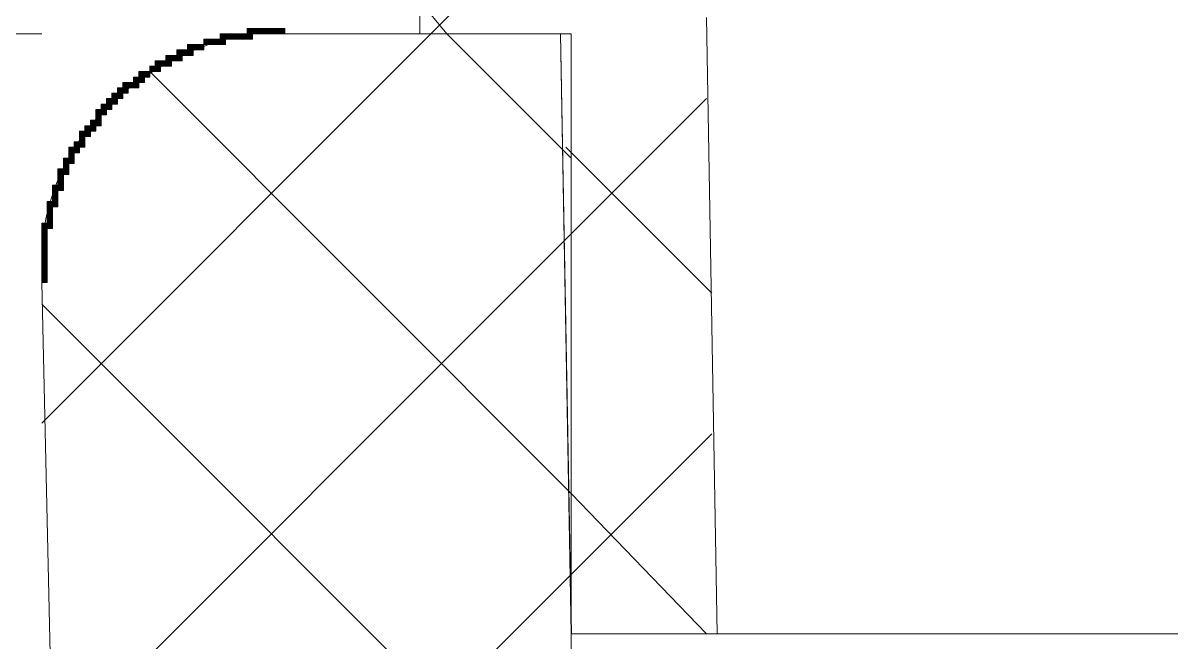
# Model space of a CAD drawing. Header units: inches. Extents: x 11 to 682, y 148 to 1119.
# Drawn here: x 124.53 to 137.28, y 757.41 to 764.28 of the extents above; entities that cross this region are included whole.
import ezdxf

# ---------------------------------------------------------------- set-up
doc = ezdxf.new("R2010")
doc.units = ezdxf.units.IN
doc.header["$MEASUREMENT"] = 0
doc.layers.add('图层 1', color=7, linetype='Continuous')

msp = doc.modelspace()

# ---------------------------------------------------------------- hatches: boundary and pattern name
at = {"layer": '图层 1', "true_color": 0xffffff}
h = msp.add_hatch(color=7, dxfattribs=at)
h.dxf.hatch_style = 2
h.paths.add_polyline_path([(126.72, 764.1), (126.78, 764.1), (126.78, 764.16), (126.72, 764.16)])
h = msp.add_hatch(color=7, dxfattribs=at)
h.dxf.hatch_style = 2
h.paths.add_polyline_path([(126.72, 764.1), (126.78, 764.1), (126.78, 764.16), (126.72, 764.16)])
h = msp.add_hatch(color=7, dxfattribs=at)
h.dxf.hatch_style = 2
h.paths.add_polyline_path([(126.72, 764.1), (126.84, 764.1), (126.84, 764.16), (126.72, 764.16)])
h = msp.add_hatch(color=7, dxfattribs=at)
h.dxf.hatch_style = 2
h.paths.add_polyline_path([(126.78, 764.1), (126.84, 764.1), (126.84, 764.16), (126.78, 764.16)])
h = msp.add_hatch(color=7, dxfattribs=at)
h.dxf.hatch_style = 2
h.paths.add_polyline_path([(126.78, 764.1), (126.84, 764.1), (126.84, 764.16), (126.78, 764.16)])
h = msp.add_hatch(color=7, dxfattribs=at)
h.dxf.hatch_style = 2
h.paths.add_polyline_path([(126.78, 764.1), (126.9, 764.1), (126.9, 764.16), (126.78, 764.16)])
h = msp.add_hatch(color=7, dxfattribs=at)
h.dxf.hatch_style = 2
h.paths.add_polyline_path([(126.84, 764.1), (126.9, 764.1), (126.9, 764.16), (126.84, 764.16)])
h = msp.add_hatch(color=7, dxfattribs=at)
h.dxf.hatch_style = 2
h.paths.add_polyline_path([(126.84, 764.1), (126.96, 764.1), (126.96, 764.16), (126.84, 764.16)])
h = msp.add_hatch(color=7, dxfattribs=at)
h.dxf.hatch_style = 2
h.paths.add_polyline_path([(126.9, 764.1), (126.96, 764.1), (126.96, 764.16), (126.9, 764.16)])
h = msp.add_hatch(color=7, dxfattribs=at)
h.dxf.hatch_style = 2
h.paths.add_polyline_path([(126.9, 764.1), (126.96, 764.1), (126.96, 764.16), (126.9, 764.16)])
h = msp.add_hatch(color=7, dxfattribs=at)
h.dxf.hatch_style = 2
h.paths.add_polyline_path([(126.9, 764.1), (127.02, 764.1), (127.02, 764.16), (126.9, 764.16)])
h = msp.add_hatch(color=7, dxfattribs=at)
h.dxf.hatch_style = 2
h.paths.add_polyline_path([(126.96, 764.1), (127.02, 764.1), (127.02, 764.16), (126.96, 764.16)])
h = msp.add_hatch(color=7, dxfattribs=at)
h.dxf.hatch_style = 2
h.paths.add_polyline_path([(126.96, 764.1), (127.02, 764.1), (127.02, 764.16), (126.96, 764.16)])
h = msp.add_hatch(color=7, dxfattribs=at)
h.dxf.hatch_style = 2
h.paths.add_polyline_path([(126.96, 764.1), (127.08, 764.1), (127.08, 764.16), (126.96, 764.16)])
h = msp.add_hatch(color=7, dxfattribs=at)
h.dxf.hatch_style = 2
h.paths.add_polyline_path([(127.02, 764.1), (127.08, 764.1), (127.08, 764.22), (127.02, 764.22)])
h = msp.add_hatch(color=7, dxfattribs=at)
h.dxf.hatch_style = 2
h.paths.add_polyline_path([(127.02, 764.16), (127.14, 764.16), (127.14, 764.22), (127.02, 764.22)])
h = msp.add_hatch(color=7, dxfattribs=at)
h.dxf.hatch_style = 2
h.paths.add_polyline_path([(127.08, 764.16), (127.14, 764.16), (127.14, 764.22), (127.08, 764.22)])
h = msp.add_hatch(color=7, dxfattribs=at)
h.dxf.hatch_style = 2
h.paths.add_polyline_path([(127.08, 764.16), (127.14, 764.16), (127.14, 764.22), (127.08, 764.22)])
h = msp.add_hatch(color=7, dxfattribs=at)
h.dxf.hatch_style = 2
h.paths.add_polyline_path([(127.08, 764.16), (127.2, 764.16), (127.2, 764.22), (127.08, 764.22)])
h = msp.add_hatch(color=7, dxfattribs=at)
h.dxf.hatch_style = 2
h.paths.add_polyline_path([(127.14, 764.16), (127.2, 764.16), (127.2, 764.22), (127.14, 764.22)])
h = msp.add_hatch(color=7, dxfattribs=at)
h.dxf.hatch_style = 2
h.paths.add_polyline_path([(127.14, 764.16), (127.2, 764.16), (127.2, 764.22), (127.14, 764.22)])
h = msp.add_hatch(color=7, dxfattribs=at)
h.dxf.hatch_style = 2
h.paths.add_polyline_path([(127.14, 764.16), (127.26, 764.16), (127.26, 764.22), (127.14, 764.22)])
h = msp.add_hatch(color=7, dxfattribs=at)
h.dxf.hatch_style = 2
h.paths.add_polyline_path([(127.2, 764.16), (127.26, 764.16), (127.26, 764.22), (127.2, 764.22)])
h = msp.add_hatch(color=7, dxfattribs=at)
h.dxf.hatch_style = 2
h.paths.add_polyline_path([(127.2, 764.16), (127.26, 764.16), (127.26, 764.22), (127.2, 764.22)])
h = msp.add_hatch(color=7, dxfattribs=at)
h.dxf.hatch_style = 2
h.paths.add_polyline_path([(127.2, 764.16), (127.32, 764.16), (127.32, 764.22), (127.2, 764.22)])
h = msp.add_hatch(color=7, dxfattribs=at)
h.dxf.hatch_style = 2
h.paths.add_polyline_path([(127.26, 764.16), (127.32, 764.16), (127.32, 764.22), (127.26, 764.22)])
h = msp.add_hatch(color=7, dxfattribs=at)
h.dxf.hatch_style = 2
h.paths.add_polyline_path([(127.26, 764.16), (127.32, 764.16), (127.32, 764.22), (127.26, 764.22)])
h = msp.add_hatch(color=7, dxfattribs=at)
h.dxf.hatch_style = 2
h.paths.add_polyline_path([(127.26, 764.16), (127.38, 764.16), (127.38, 764.22), (127.26, 764.22)])
h = msp.add_hatch(color=7, dxfattribs=at)
h.dxf.hatch_style = 2
h.paths.add_polyline_path([(127.32, 764.16), (127.38, 764.16), (127.38, 764.22), (127.32, 764.22)])
h = msp.add_hatch(color=7, dxfattribs=at)
h.dxf.hatch_style = 2
h.paths.add_polyline_path([(127.32, 764.16), (127.38, 764.16), (127.38, 764.22), (127.32, 764.22)])
h = msp.add_hatch(color=7, dxfattribs=at)
h.dxf.hatch_style = 2
h.paths.add_polyline_path([(127.32, 764.16), (127.44, 764.16), (127.44, 764.22), (127.32, 764.22)])
h = msp.add_hatch(color=7, dxfattribs=at)
h.dxf.hatch_style = 2
h.paths.add_polyline_path([(126.36, 763.98), (126.42, 763.98), (126.42, 764.04), (126.36, 764.04)])
h = msp.add_hatch(color=7, dxfattribs=at)
h.dxf.hatch_style = 2
h.paths.add_polyline_path([(126.36, 763.98), (126.42, 763.98), (126.42, 764.04), (126.36, 764.04)])
h = msp.add_hatch(color=7, dxfattribs=at)
h.dxf.hatch_style = 2
h.paths.add_polyline_path([(126.36, 763.98), (126.48, 763.98), (126.48, 764.04), (126.36, 764.04)])
h = msp.add_hatch(color=7, dxfattribs=at)
h.dxf.hatch_style = 2
h.paths.add_polyline_path([(126.42, 763.98), (126.48, 763.98), (126.48, 764.04), (126.42, 764.04)])
h = msp.add_hatch(color=7, dxfattribs=at)
h.dxf.hatch_style = 2
h.paths.add_polyline_path([(126.42, 763.98), (126.48, 763.98), (126.48, 764.04), (126.42, 764.04)])
h = msp.add_hatch(color=7, dxfattribs=at)
h.dxf.hatch_style = 2
h.paths.add_polyline_path([(126.42, 763.98), (126.54, 763.98), (126.54, 764.04), (126.42, 764.04)])
h = msp.add_hatch(color=7, dxfattribs=at)
h.dxf.hatch_style = 2
h.paths.add_polyline_path([(126.48, 763.98), (126.54, 763.98), (126.54, 764.04), (126.48, 764.04)])
h = msp.add_hatch(color=7, dxfattribs=at)
h.dxf.hatch_style = 2
h.paths.add_polyline_path([(126.48, 763.98), (126.54, 763.98), (126.54, 764.04), (126.48, 764.04)])
h = msp.add_hatch(color=7, dxfattribs=at)
h.dxf.hatch_style = 2
h.paths.add_polyline_path([(126.48, 763.98), (126.54, 763.98), (126.54, 764.04), (126.48, 764.04)])
h = msp.add_hatch(color=7, dxfattribs=at)
h.dxf.hatch_style = 2
h.paths.add_polyline_path([(126.54, 764.04), (126.6, 764.04), (126.6, 764.1), (126.54, 764.1)])
h = msp.add_hatch(color=7, dxfattribs=at)
h.dxf.hatch_style = 2
h.paths.add_polyline_path([(126.54, 764.04), (126.6, 764.04), (126.6, 764.1), (126.54, 764.1)])
h = msp.add_hatch(color=7, dxfattribs=at)
h.dxf.hatch_style = 2
h.paths.add_polyline_path([(126.54, 764.04), (126.66, 764.04), (126.66, 764.1), (126.54, 764.1)])
h = msp.add_hatch(color=7, dxfattribs=at)
h.dxf.hatch_style = 2
h.paths.add_polyline_path([(126.6, 764.04), (126.66, 764.04), (126.66, 764.1), (126.6, 764.1)])
h = msp.add_hatch(color=7, dxfattribs=at)
h.dxf.hatch_style = 2
h.paths.add_polyline_path([(126.6, 764.04), (126.66, 764.04), (126.66, 764.1), (126.6, 764.1)])
h = msp.add_hatch(color=7, dxfattribs=at)
h.dxf.hatch_style = 2
h.paths.add_polyline_path([(126.6, 764.04), (126.72, 764.04), (126.72, 764.1), (126.6, 764.1)])
h = msp.add_hatch(color=7, dxfattribs=at)
h.dxf.hatch_style = 2
h.paths.add_polyline_path([(126.66, 764.04), (126.72, 764.04), (126.72, 764.1), (126.66, 764.1)])
h = msp.add_hatch(color=7, dxfattribs=at)
h.dxf.hatch_style = 2
h.paths.add_polyline_path([(126.66, 764.04), (126.72, 764.04), (126.72, 764.1), (126.66, 764.1)])
h = msp.add_hatch(color=7, dxfattribs=at)
h.dxf.hatch_style = 2
h.paths.add_polyline_path([(126.66, 764.04), (126.78, 764.04), (126.78, 764.1), (126.66, 764.1)])
h = msp.add_hatch(color=7, dxfattribs=at)
h.dxf.hatch_style = 2
h.paths.add_polyline_path([(126.12, 763.86), (126.18, 763.86), (126.18, 763.92), (126.12, 763.92)])
h = msp.add_hatch(color=7, dxfattribs=at)
h.dxf.hatch_style = 2
h.paths.add_polyline_path([(126.12, 763.86), (126.18, 763.86), (126.18, 763.92), (126.12, 763.92)])
h = msp.add_hatch(color=7, dxfattribs=at)
h.dxf.hatch_style = 2
h.paths.add_polyline_path([(126.12, 763.86), (126.24, 763.86), (126.24, 763.92), (126.12, 763.92)])
h = msp.add_hatch(color=7, dxfattribs=at)
h.dxf.hatch_style = 2
h.paths.add_polyline_path([(126.18, 763.86), (126.24, 763.86), (126.24, 763.92), (126.18, 763.92)])
h = msp.add_hatch(color=7, dxfattribs=at)
h.dxf.hatch_style = 2
h.paths.add_polyline_path([(126.18, 763.86), (126.24, 763.86), (126.24, 763.92), (126.18, 763.92)])
h = msp.add_hatch(color=7, dxfattribs=at)
h.dxf.hatch_style = 2
h.paths.add_polyline_path([(126.18, 763.86), (126.3, 763.86), (126.3, 763.92), (126.18, 763.92)])
h = msp.add_hatch(color=7, dxfattribs=at)
h.dxf.hatch_style = 2
h.paths.add_polyline_path([(126.24, 763.92), (126.3, 763.92), (126.3, 763.98), (126.24, 763.98)])
h = msp.add_hatch(color=7, dxfattribs=at)
h.dxf.hatch_style = 2
h.paths.add_polyline_path([(126.24, 763.92), (126.3, 763.92), (126.3, 763.98), (126.24, 763.98)])
h = msp.add_hatch(color=7, dxfattribs=at)
h.dxf.hatch_style = 2
h.paths.add_polyline_path([(126.24, 763.92), (126.36, 763.92), (126.36, 763.98), (126.24, 763.98)])
h = msp.add_hatch(color=7, dxfattribs=at)
h.dxf.hatch_style = 2
h.paths.add_polyline_path([(126.3, 763.92), (126.36, 763.92), (126.36, 763.98), (126.3, 763.98)])
h = msp.add_hatch(color=7, dxfattribs=at)
h.dxf.hatch_style = 2
h.paths.add_polyline_path([(126.3, 763.92), (126.36, 763.92), (126.36, 763.98), (126.3, 763.98)])
h = msp.add_hatch(color=7, dxfattribs=at)
h.dxf.hatch_style = 2
h.paths.add_polyline_path([(126.3, 763.92), (126.42, 763.92), (126.42, 763.98), (126.3, 763.98)])
h = msp.add_hatch(color=7, dxfattribs=at)
h.dxf.hatch_style = 2
h.paths.add_polyline_path([(125.94, 763.74), (126, 763.74), (126, 763.8), (125.94, 763.8)])
h = msp.add_hatch(color=7, dxfattribs=at)
h.dxf.hatch_style = 2
h.paths.add_polyline_path([(125.94, 763.74), (126, 763.74), (126, 763.8), (125.94, 763.8)])
h = msp.add_hatch(color=7, dxfattribs=at)
h.dxf.hatch_style = 2
h.paths.add_polyline_path([(125.94, 763.74), (126, 763.74), (126, 763.8), (125.94, 763.8)])
h = msp.add_hatch(color=7, dxfattribs=at)
h.dxf.hatch_style = 2
h.paths.add_polyline_path([(125.94, 763.74), (126.06, 763.74), (126.06, 763.8), (125.94, 763.8)])
h = msp.add_hatch(color=7, dxfattribs=at)
h.dxf.hatch_style = 2
h.paths.add_polyline_path([(126, 763.74), (126.06, 763.74), (126.06, 763.86), (126, 763.86)])
h = msp.add_hatch(color=7, dxfattribs=at)
h.dxf.hatch_style = 2
h.paths.add_polyline_path([(126, 763.8), (126.12, 763.8), (126.12, 763.86), (126, 763.86)])
h = msp.add_hatch(color=7, dxfattribs=at)
h.dxf.hatch_style = 2
h.paths.add_polyline_path([(126.06, 763.8), (126.12, 763.8), (126.12, 763.86), (126.06, 763.86)])
h = msp.add_hatch(color=7, dxfattribs=at)
h.dxf.hatch_style = 2
h.paths.add_polyline_path([(126.06, 763.8), (126.12, 763.8), (126.12, 763.86), (126.06, 763.86)])
h = msp.add_hatch(color=7, dxfattribs=at)
h.dxf.hatch_style = 2
h.paths.add_polyline_path([(126.06, 763.8), (126.18, 763.8), (126.18, 763.86), (126.06, 763.86)])
h = msp.add_hatch(color=7, dxfattribs=at)
h.dxf.hatch_style = 2
h.paths.add_polyline_path([(125.76, 763.62), (125.82, 763.62), (125.82, 763.68), (125.76, 763.68)])
h = msp.add_hatch(color=7, dxfattribs=at)
h.dxf.hatch_style = 2
h.paths.add_polyline_path([(125.76, 763.62), (125.82, 763.62), (125.82, 763.68), (125.76, 763.68)])
h = msp.add_hatch(color=7, dxfattribs=at)
h.dxf.hatch_style = 2
h.paths.add_polyline_path([(125.76, 763.62), (125.82, 763.62), (125.82, 763.68), (125.76, 763.68)])
h = msp.add_hatch(color=7, dxfattribs=at)
h.dxf.hatch_style = 2
h.paths.add_polyline_path([(125.76, 763.62), (125.88, 763.62), (125.88, 763.68), (125.76, 763.68)])
h = msp.add_hatch(color=7, dxfattribs=at)
h.dxf.hatch_style = 2
h.paths.add_polyline_path([(125.82, 763.62), (125.88, 763.62), (125.88, 763.74), (125.82, 763.74)])
h = msp.add_hatch(color=7, dxfattribs=at)
h.dxf.hatch_style = 2
h.paths.add_polyline_path([(125.82, 763.68), (125.94, 763.68), (125.94, 763.74), (125.82, 763.74)])
h = msp.add_hatch(color=7, dxfattribs=at)
h.dxf.hatch_style = 2
h.paths.add_polyline_path([(125.88, 763.68), (125.94, 763.68), (125.94, 763.74), (125.88, 763.74)])
h = msp.add_hatch(color=7, dxfattribs=at)
h.dxf.hatch_style = 2
h.paths.add_polyline_path([(125.88, 763.68), (125.94, 763.68), (125.94, 763.74), (125.88, 763.74)])
h = msp.add_hatch(color=7, dxfattribs=at)
h.dxf.hatch_style = 2
h.paths.add_polyline_path([(125.88, 763.68), (125.94, 763.68), (125.94, 763.74), (125.88, 763.74)])
h = msp.add_hatch(color=7, dxfattribs=at)
h.dxf.hatch_style = 2
h.paths.add_polyline_path([(125.52, 763.38), (125.58, 763.38), (125.58, 763.5), (125.52, 763.5)])
h = msp.add_hatch(color=7, dxfattribs=at)
h.dxf.hatch_style = 2
h.paths.add_polyline_path([(125.52, 763.44), (125.64, 763.44), (125.64, 763.5), (125.52, 763.5)])
h = msp.add_hatch(color=7, dxfattribs=at)
h.dxf.hatch_style = 2
h.paths.add_polyline_path([(125.58, 763.44), (125.64, 763.44), (125.64, 763.56), (125.58, 763.56)])
h = msp.add_hatch(color=7, dxfattribs=at)
h.dxf.hatch_style = 2
h.paths.add_polyline_path([(125.58, 763.44), (125.64, 763.44), (125.64, 763.5), (125.58, 763.5)])
h = msp.add_hatch(color=7, dxfattribs=at)
h.dxf.hatch_style = 2
h.paths.add_polyline_path([(125.64, 763.5), (125.7, 763.5), (125.7, 763.62), (125.64, 763.62)])
h = msp.add_hatch(color=7, dxfattribs=at)
h.dxf.hatch_style = 2
h.paths.add_polyline_path([(125.64, 763.5), (125.7, 763.5), (125.7, 763.56), (125.64, 763.56)])
h = msp.add_hatch(color=7, dxfattribs=at)
h.dxf.hatch_style = 2
h.paths.add_polyline_path([(125.64, 763.5), (125.7, 763.5), (125.7, 763.56), (125.64, 763.56)])
h = msp.add_hatch(color=7, dxfattribs=at)
h.dxf.hatch_style = 2
h.paths.add_polyline_path([(125.64, 763.5), (125.7, 763.5), (125.7, 763.56), (125.64, 763.56)])
h = msp.add_hatch(color=7, dxfattribs=at)
h.dxf.hatch_style = 2
h.paths.add_polyline_path([(125.7, 763.56), (125.76, 763.56), (125.76, 763.62), (125.7, 763.62)])
h = msp.add_hatch(color=7, dxfattribs=at)
h.dxf.hatch_style = 2
h.paths.add_polyline_path([(125.7, 763.56), (125.76, 763.56), (125.76, 763.62), (125.7, 763.62)])
h = msp.add_hatch(color=7, dxfattribs=at)
h.dxf.hatch_style = 2
h.paths.add_polyline_path([(125.7, 763.56), (125.76, 763.56), (125.76, 763.62), (125.7, 763.62)])
h = msp.add_hatch(color=7, dxfattribs=at)
h.dxf.hatch_style = 2
h.paths.add_polyline_path([(125.7, 763.56), (125.82, 763.56), (125.82, 763.62), (125.7, 763.62)])
h = msp.add_hatch(color=7, dxfattribs=at)
h.dxf.hatch_style = 2
h.paths.add_polyline_path([(125.4, 763.26), (125.46, 763.26), (125.46, 763.38), (125.4, 763.38)])
h = msp.add_hatch(color=7, dxfattribs=at)
h.dxf.hatch_style = 2
h.paths.add_polyline_path([(125.46, 763.32), (125.52, 763.32), (125.52, 763.44), (125.46, 763.44)])
h = msp.add_hatch(color=7, dxfattribs=at)
h.dxf.hatch_style = 2
h.paths.add_polyline_path([(125.46, 763.38), (125.58, 763.38), (125.58, 763.44), (125.46, 763.44)])
h = msp.add_hatch(color=7, dxfattribs=at)
h.dxf.hatch_style = 2
h.paths.add_polyline_path([(125.46, 763.32), (125.52, 763.32), (125.52, 763.38), (125.46, 763.38)])
h = msp.add_hatch(color=7, dxfattribs=at)
h.dxf.hatch_style = 2
h.paths.add_polyline_path([(125.46, 763.32), (125.52, 763.32), (125.52, 763.38), (125.46, 763.38)])
h = msp.add_hatch(color=7, dxfattribs=at)
h.dxf.hatch_style = 2
h.paths.add_polyline_path([(125.52, 763.38), (125.58, 763.38), (125.58, 763.44), (125.52, 763.44)])
h = msp.add_hatch(color=7, dxfattribs=at)
h.dxf.hatch_style = 2
h.paths.add_polyline_path([(125.34, 763.2), (125.4, 763.2), (125.4, 763.32), (125.34, 763.32)])
h = msp.add_hatch(color=7, dxfattribs=at)
h.dxf.hatch_style = 2
h.paths.add_polyline_path([(125.34, 763.2), (125.4, 763.2), (125.4, 763.26), (125.34, 763.26)])
h = msp.add_hatch(color=7, dxfattribs=at)
h.dxf.hatch_style = 2
h.paths.add_polyline_path([(125.34, 763.2), (125.4, 763.2), (125.4, 763.26), (125.34, 763.26)])
h = msp.add_hatch(color=7, dxfattribs=at)
h.dxf.hatch_style = 2
h.paths.add_polyline_path([(125.34, 763.2), (125.4, 763.2), (125.4, 763.26), (125.34, 763.26)])
h = msp.add_hatch(color=7, dxfattribs=at)
h.dxf.hatch_style = 2
h.paths.add_polyline_path([(125.4, 763.26), (125.46, 763.26), (125.46, 763.32), (125.4, 763.32)])
h = msp.add_hatch(color=7, dxfattribs=at)
h.dxf.hatch_style = 2
h.paths.add_polyline_path([(125.4, 763.26), (125.46, 763.26), (125.46, 763.32), (125.4, 763.32)])
h = msp.add_hatch(color=7, dxfattribs=at)
h.dxf.hatch_style = 2
h.paths.add_polyline_path([(125.4, 763.26), (125.46, 763.26), (125.46, 763.32), (125.4, 763.32)])
h = msp.add_hatch(color=7, dxfattribs=at)
h.dxf.hatch_style = 2
h.paths.add_polyline_path([(125.22, 763.02), (125.28, 763.02), (125.28, 763.14), (125.22, 763.14)])
h = msp.add_hatch(color=7, dxfattribs=at)
h.dxf.hatch_style = 2
h.paths.add_polyline_path([(125.22, 763.08), (125.28, 763.08), (125.28, 763.14), (125.22, 763.14)])
h = msp.add_hatch(color=7, dxfattribs=at)
h.dxf.hatch_style = 2
h.paths.add_polyline_path([(125.22, 763.08), (125.34, 763.08), (125.34, 763.14), (125.22, 763.14)])
h = msp.add_hatch(color=7, dxfattribs=at)
h.dxf.hatch_style = 2
h.paths.add_polyline_path([(125.28, 763.14), (125.34, 763.14), (125.34, 763.2), (125.28, 763.2)])
h = msp.add_hatch(color=7, dxfattribs=at)
h.dxf.hatch_style = 2
h.paths.add_polyline_path([(125.28, 763.14), (125.34, 763.14), (125.34, 763.2), (125.28, 763.2)])
h = msp.add_hatch(color=7, dxfattribs=at)
h.dxf.hatch_style = 2
h.paths.add_polyline_path([(125.28, 763.14), (125.34, 763.14), (125.34, 763.2), (125.28, 763.2)])
h = msp.add_hatch(color=7, dxfattribs=at)
h.dxf.hatch_style = 2
h.paths.add_polyline_path([(125.28, 763.14), (125.4, 763.14), (125.4, 763.2), (125.28, 763.2)])
h = msp.add_hatch(color=7, dxfattribs=at)
h.dxf.hatch_style = 2
h.paths.add_polyline_path([(125.16, 762.96), (125.22, 762.96), (125.22, 763.08), (125.16, 763.08)])
h = msp.add_hatch(color=7, dxfattribs=at)
h.dxf.hatch_style = 2
h.paths.add_polyline_path([(125.16, 762.96), (125.22, 762.96), (125.22, 763.02), (125.16, 763.02)])
h = msp.add_hatch(color=7, dxfattribs=at)
h.dxf.hatch_style = 2
h.paths.add_polyline_path([(125.16, 762.96), (125.22, 762.96), (125.22, 763.02), (125.16, 763.02)])
h = msp.add_hatch(color=7, dxfattribs=at)
h.dxf.hatch_style = 2
h.paths.add_polyline_path([(125.16, 762.96), (125.22, 762.96), (125.22, 763.02), (125.16, 763.02)])
h = msp.add_hatch(color=7, dxfattribs=at)
h.dxf.hatch_style = 2
h.paths.add_polyline_path([(125.22, 763.02), (125.28, 763.02), (125.28, 763.08), (125.22, 763.08)])
h = msp.add_hatch(color=7, dxfattribs=at)
h.dxf.hatch_style = 2
h.paths.add_polyline_path([(125.22, 763.02), (125.28, 763.02), (125.28, 763.08), (125.22, 763.08)])
h = msp.add_hatch(color=7, dxfattribs=at)
h.dxf.hatch_style = 2
h.paths.add_polyline_path([(125.04, 762.78), (125.1, 762.78), (125.1, 762.9), (125.04, 762.9)])
h = msp.add_hatch(color=7, dxfattribs=at)
h.dxf.hatch_style = 2
h.paths.add_polyline_path([(125.1, 762.84), (125.16, 762.84), (125.16, 762.96), (125.1, 762.96)])
h = msp.add_hatch(color=7, dxfattribs=at)
h.dxf.hatch_style = 2
h.paths.add_polyline_path([(125.1, 762.9), (125.16, 762.9), (125.16, 762.96), (125.1, 762.96)])
h = msp.add_hatch(color=7, dxfattribs=at)
h.dxf.hatch_style = 2
h.paths.add_polyline_path([(125.1, 762.9), (125.22, 762.9), (125.22, 762.96), (125.1, 762.96)])
h = msp.add_hatch(color=7, dxfattribs=at)
h.dxf.hatch_style = 2
h.paths.add_polyline_path([(125.1, 762.84), (125.16, 762.84), (125.16, 762.9), (125.1, 762.9)])
h = msp.add_hatch(color=7, dxfattribs=at)
h.dxf.hatch_style = 2
h.paths.add_polyline_path([(125.1, 762.84), (125.16, 762.84), (125.16, 762.9), (125.1, 762.9)])
h = msp.add_hatch(color=7, dxfattribs=at)
h.dxf.hatch_style = 2
h.paths.add_polyline_path([(125.1, 762.84), (125.16, 762.84), (125.16, 762.9), (125.1, 762.9)])
h = msp.add_hatch(color=7, dxfattribs=at)
h.dxf.hatch_style = 2
h.paths.add_polyline_path([(124.98, 762.66), (125.04, 762.66), (125.04, 762.78), (124.98, 762.78)])
h = msp.add_hatch(color=7, dxfattribs=at)
h.dxf.hatch_style = 2
h.paths.add_polyline_path([(125.04, 762.72), (125.1, 762.72), (125.1, 762.84), (125.04, 762.84)])
h = msp.add_hatch(color=7, dxfattribs=at)
h.dxf.hatch_style = 2
h.paths.add_polyline_path([(125.04, 762.78), (125.1, 762.78), (125.1, 762.84), (125.04, 762.84)])
h = msp.add_hatch(color=7, dxfattribs=at)
h.dxf.hatch_style = 2
h.paths.add_polyline_path([(125.04, 762.72), (125.1, 762.72), (125.1, 762.78), (125.04, 762.78)])
h = msp.add_hatch(color=7, dxfattribs=at)
h.dxf.hatch_style = 2
h.paths.add_polyline_path([(125.04, 762.72), (125.1, 762.72), (125.1, 762.78), (125.04, 762.78)])
h = msp.add_hatch(color=7, dxfattribs=at)
h.dxf.hatch_style = 2
h.paths.add_polyline_path([(124.92, 762.54), (124.98, 762.54), (124.98, 762.66), (124.92, 762.66)])
h = msp.add_hatch(color=7, dxfattribs=at)
h.dxf.hatch_style = 2
h.paths.add_polyline_path([(124.98, 762.6), (125.04, 762.6), (125.04, 762.72), (124.98, 762.72)])
h = msp.add_hatch(color=7, dxfattribs=at)
h.dxf.hatch_style = 2
h.paths.add_polyline_path([(124.98, 762.66), (125.04, 762.66), (125.04, 762.72), (124.98, 762.72)])
h = msp.add_hatch(color=7, dxfattribs=at)
h.dxf.hatch_style = 2
h.paths.add_polyline_path([(124.98, 762.66), (125.04, 762.66), (125.04, 762.72), (124.98, 762.72)])
h = msp.add_hatch(color=7, dxfattribs=at)
h.dxf.hatch_style = 2
h.paths.add_polyline_path([(124.98, 762.6), (125.04, 762.6), (125.04, 762.66), (124.98, 762.66)])
h = msp.add_hatch(color=7, dxfattribs=at)
h.dxf.hatch_style = 2
h.paths.add_polyline_path([(124.98, 762.6), (125.04, 762.6), (125.04, 762.66), (124.98, 762.66)])
h = msp.add_hatch(color=7, dxfattribs=at)
h.dxf.hatch_style = 2
h.paths.add_polyline_path([(124.86, 762.36), (124.92, 762.36), (124.92, 762.48), (124.86, 762.48)])
h = msp.add_hatch(color=7, dxfattribs=at)
h.dxf.hatch_style = 2
h.paths.add_polyline_path([(124.86, 762.42), (124.92, 762.42), (124.92, 762.48), (124.86, 762.48)])
h = msp.add_hatch(color=7, dxfattribs=at)
h.dxf.hatch_style = 2
h.paths.add_polyline_path([(124.86, 762.42), (124.98, 762.42), (124.98, 762.48), (124.86, 762.48)])
h = msp.add_hatch(color=7, dxfattribs=at)
h.dxf.hatch_style = 2
h.paths.add_polyline_path([(124.92, 762.48), (124.98, 762.48), (124.98, 762.6), (124.92, 762.6)])
h = msp.add_hatch(color=7, dxfattribs=at)
h.dxf.hatch_style = 2
h.paths.add_polyline_path([(124.92, 762.54), (124.98, 762.54), (124.98, 762.6), (124.92, 762.6)])
h = msp.add_hatch(color=7, dxfattribs=at)
h.dxf.hatch_style = 2
h.paths.add_polyline_path([(124.92, 762.54), (124.98, 762.54), (124.98, 762.6), (124.92, 762.6)])
h = msp.add_hatch(color=7, dxfattribs=at)
h.dxf.hatch_style = 2
h.paths.add_polyline_path([(124.92, 762.48), (124.98, 762.48), (124.98, 762.54), (124.92, 762.54)])
h = msp.add_hatch(color=7, dxfattribs=at)
h.dxf.hatch_style = 2
h.paths.add_polyline_path([(124.92, 762.48), (124.98, 762.48), (124.98, 762.54), (124.92, 762.54)])
h = msp.add_hatch(color=7, dxfattribs=at)
h.dxf.hatch_style = 2
h.paths.add_polyline_path([(124.92, 762.48), (124.98, 762.48), (124.98, 762.54), (124.92, 762.54)])
h = msp.add_hatch(color=7, dxfattribs=at)
h.dxf.hatch_style = 2
h.paths.add_polyline_path([(124.86, 762.3), (124.92, 762.3), (124.92, 762.42), (124.86, 762.42)])
h = msp.add_hatch(color=7, dxfattribs=at)
h.dxf.hatch_style = 2
h.paths.add_polyline_path([(124.86, 762.36), (124.92, 762.36), (124.92, 762.42), (124.86, 762.42)])
h = msp.add_hatch(color=7, dxfattribs=at)
h.dxf.hatch_style = 2
h.paths.add_polyline_path([(124.86, 762.36), (124.92, 762.36), (124.92, 762.42), (124.86, 762.42)])
h = msp.add_hatch(color=7, dxfattribs=at)
h.dxf.hatch_style = 2
h.paths.add_polyline_path([(124.86, 762.3), (124.92, 762.3), (124.92, 762.36), (124.86, 762.36)])
h = msp.add_hatch(color=7, dxfattribs=at)
h.dxf.hatch_style = 2
h.paths.add_polyline_path([(124.86, 762.3), (124.92, 762.3), (124.92, 762.36), (124.86, 762.36)])
h = msp.add_hatch(color=7, dxfattribs=at)
h.dxf.hatch_style = 2
h.paths.add_polyline_path([(124.8, 762.18), (124.86, 762.18), (124.86, 762.3), (124.8, 762.3)])
h = msp.add_hatch(color=7, dxfattribs=at)
h.dxf.hatch_style = 2
h.paths.add_polyline_path([(124.8, 762.24), (124.86, 762.24), (124.86, 762.3), (124.8, 762.3)])
h = msp.add_hatch(color=7, dxfattribs=at)
h.dxf.hatch_style = 2
h.paths.add_polyline_path([(124.8, 762.24), (124.92, 762.24), (124.92, 762.3), (124.8, 762.3)])
h = msp.add_hatch(color=7, dxfattribs=at)
h.dxf.hatch_style = 2
h.paths.add_polyline_path([(124.8, 762.12), (124.86, 762.12), (124.86, 762.24), (124.8, 762.24)])
h = msp.add_hatch(color=7, dxfattribs=at)
h.dxf.hatch_style = 2
h.paths.add_polyline_path([(124.8, 762.18), (124.86, 762.18), (124.86, 762.24), (124.8, 762.24)])
h = msp.add_hatch(color=7, dxfattribs=at)
h.dxf.hatch_style = 2
h.paths.add_polyline_path([(124.8, 762.18), (124.86, 762.18), (124.86, 762.24), (124.8, 762.24)])
h = msp.add_hatch(color=7, dxfattribs=at)
h.dxf.hatch_style = 2
h.paths.add_polyline_path([(124.8, 762.06), (124.86, 762.06), (124.86, 762.18), (124.8, 762.18)])
h = msp.add_hatch(color=7, dxfattribs=at)
h.dxf.hatch_style = 2
h.paths.add_polyline_path([(124.8, 762.12), (124.86, 762.12), (124.86, 762.18), (124.8, 762.18)])
h = msp.add_hatch(color=7, dxfattribs=at)
h.dxf.hatch_style = 2
h.paths.add_polyline_path([(124.8, 762.12), (124.86, 762.12), (124.86, 762.18), (124.8, 762.18)])
h = msp.add_hatch(color=7, dxfattribs=at)
h.dxf.hatch_style = 2
h.paths.add_polyline_path([(124.8, 762.06), (124.86, 762.06), (124.86, 762.12), (124.8, 762.12)])
h = msp.add_hatch(color=7, dxfattribs=at)
h.dxf.hatch_style = 2
h.paths.add_polyline_path([(124.8, 762.06), (124.86, 762.06), (124.86, 762.12), (124.8, 762.12)])
h = msp.add_hatch(color=7, dxfattribs=at)
h.dxf.hatch_style = 2
h.paths.add_polyline_path([(124.74, 761.94), (124.8, 761.94), (124.8, 762.06), (124.74, 762.06)])
h = msp.add_hatch(color=7, dxfattribs=at)
h.dxf.hatch_style = 2
h.paths.add_polyline_path([(124.74, 762), (124.8, 762), (124.8, 762.06), (124.74, 762.06)])
h = msp.add_hatch(color=7, dxfattribs=at)
h.dxf.hatch_style = 2
h.paths.add_polyline_path([(124.74, 762), (124.86, 762), (124.86, 762.06), (124.74, 762.06)])
h = msp.add_hatch(color=7, dxfattribs=at)
h.dxf.hatch_style = 2
h.paths.add_polyline_path([(124.74, 761.88), (124.8, 761.88), (124.8, 762), (124.74, 762)])
h = msp.add_hatch(color=7, dxfattribs=at)
h.dxf.hatch_style = 2
h.paths.add_polyline_path([(124.74, 761.94), (124.8, 761.94), (124.8, 762), (124.74, 762)])
h = msp.add_hatch(color=7, dxfattribs=at)
h.dxf.hatch_style = 2
h.paths.add_polyline_path([(124.74, 761.94), (124.8, 761.94), (124.8, 762), (124.74, 762)])
h = msp.add_hatch(color=7, dxfattribs=at)
h.dxf.hatch_style = 2
h.paths.add_polyline_path([(124.74, 761.82), (124.8, 761.82), (124.8, 761.94), (124.74, 761.94)])
h = msp.add_hatch(color=7, dxfattribs=at)
h.dxf.hatch_style = 2
h.paths.add_polyline_path([(124.74, 761.88), (124.8, 761.88), (124.8, 761.94), (124.74, 761.94)])
h = msp.add_hatch(color=7, dxfattribs=at)
h.dxf.hatch_style = 2
h.paths.add_polyline_path([(124.74, 761.88), (124.8, 761.88), (124.8, 761.94), (124.74, 761.94)])
h = msp.add_hatch(color=7, dxfattribs=at)
h.dxf.hatch_style = 2
h.paths.add_polyline_path([(124.74, 761.76), (124.8, 761.76), (124.8, 761.88), (124.74, 761.88)])
h = msp.add_hatch(color=7, dxfattribs=at)
h.dxf.hatch_style = 2
h.paths.add_polyline_path([(124.74, 761.82), (124.8, 761.82), (124.8, 761.88), (124.74, 761.88)])
h = msp.add_hatch(color=7, dxfattribs=at)
h.dxf.hatch_style = 2
h.paths.add_polyline_path([(124.74, 761.82), (124.8, 761.82), (124.8, 761.88), (124.74, 761.88)])
h = msp.add_hatch(color=7, dxfattribs=at)
h.dxf.hatch_style = 2
h.paths.add_polyline_path([(124.74, 761.7), (124.8, 761.7), (124.8, 761.82), (124.74, 761.82)])
h = msp.add_hatch(color=7, dxfattribs=at)
h.dxf.hatch_style = 2
h.paths.add_polyline_path([(124.74, 761.76), (124.8, 761.76), (124.8, 761.82), (124.74, 761.82)])
h = msp.add_hatch(color=7, dxfattribs=at)
h.dxf.hatch_style = 2
h.paths.add_polyline_path([(124.74, 761.76), (124.8, 761.76), (124.8, 761.82), (124.74, 761.82)])
h = msp.add_hatch(color=7, dxfattribs=at)
h.dxf.hatch_style = 2
h.paths.add_polyline_path([(124.74, 761.64), (124.8, 761.64), (124.8, 761.76), (124.74, 761.76)])
h = msp.add_hatch(color=7, dxfattribs=at)
h.dxf.hatch_style = 2
h.paths.add_polyline_path([(124.74, 761.7), (124.8, 761.7), (124.8, 761.76), (124.74, 761.76)])
h = msp.add_hatch(color=7, dxfattribs=at)
h.dxf.hatch_style = 2
h.paths.add_polyline_path([(124.74, 761.7), (124.8, 761.7), (124.8, 761.76), (124.74, 761.76)])
h = msp.add_hatch(color=7, dxfattribs=at)
h.dxf.hatch_style = 2
h.paths.add_polyline_path([(124.74, 761.58), (124.8, 761.58), (124.8, 761.7), (124.74, 761.7)])
h = msp.add_hatch(color=7, dxfattribs=at)
h.dxf.hatch_style = 2
h.paths.add_polyline_path([(124.74, 761.64), (124.8, 761.64), (124.8, 761.7), (124.74, 761.7)])
h = msp.add_hatch(color=7, dxfattribs=at)
h.dxf.hatch_style = 2
h.paths.add_polyline_path([(124.74, 761.52), (124.8, 761.52), (124.8, 761.64), (124.74, 761.64)])
h = msp.add_hatch(color=7, dxfattribs=at)
h.dxf.hatch_style = 2
h.paths.add_polyline_path([(124.74, 761.58), (124.8, 761.58), (124.8, 761.64), (124.74, 761.64)])
h = msp.add_hatch(color=7, dxfattribs=at)
h.dxf.hatch_style = 2
h.paths.add_polyline_path([(124.74, 761.58), (124.8, 761.58), (124.8, 761.64), (124.74, 761.64)])
h = msp.add_hatch(color=7, dxfattribs=at)
h.dxf.hatch_style = 2
h.paths.add_polyline_path([(124.74, 761.46), (124.8, 761.46), (124.8, 761.58), (124.74, 761.58)])
h = msp.add_hatch(color=7, dxfattribs=at)
h.dxf.hatch_style = 2
h.paths.add_polyline_path([(124.74, 761.52), (124.8, 761.52), (124.8, 761.58), (124.74, 761.58)])
h = msp.add_hatch(color=7, dxfattribs=at)
h.dxf.hatch_style = 2
h.paths.add_polyline_path([(124.74, 761.52), (124.8, 761.52), (124.8, 761.58), (124.74, 761.58)])
h = msp.add_hatch(color=7, dxfattribs=at)
h.dxf.hatch_style = 2
h.paths.add_polyline_path([(124.74, 761.4), (124.8, 761.4), (124.8, 761.52), (124.74, 761.52)])
h = msp.add_hatch(color=7, dxfattribs=at)
h.dxf.hatch_style = 2
h.paths.add_polyline_path([(124.74, 761.46), (124.8, 761.46), (124.8, 761.52), (124.74, 761.52)])
h = msp.add_hatch(color=7, dxfattribs=at)
h.dxf.hatch_style = 2
h.paths.add_polyline_path([(124.74, 761.46), (124.8, 761.46), (124.8, 761.52), (124.74, 761.52)])

# ---------------------------------------------------------------- linework, layer by layer
at = {"layer": '图层 1', "color": 7, "lineweight": 18, "true_color": 0xffffff}
for points in [[(129.06, 764.16), (130.5, 765.6)], [(128.94, 765.18), (128.94, 764.16)], [(128.94, 765.18), (128.94, 764.16)], [(128.94, 764.52), (129.24, 764.16)], [(132.12, 764.34), (132.24, 757.5)], [(132.121, 764.34), (132.24, 757.5)], [(106.2, 764.16), (124.74, 764.16)], [(124.74, 759.84), (129.06, 764.16)], [(127.38, 764.16), (130.62, 764.16), (130.62, 756.72), (137.28, 756.72)], [(127.38, 764.16), (130.62, 764.16)], [(128.94, 764.16), (130.5, 764.16)], [(129.24, 764.16), (130.62, 762.78)], [(130.5, 764.16), (130.621, 757.5)], [(130.5, 764.16), (130.62, 757.5)], [(130.62, 764.16), (130.62, 756.72)], [(125.94, 763.74), (130.62, 759.06)], [(130.56, 761.88), (132.12, 763.44)], [(130.56, 762.9), (132.18, 761.28)], [(124.86, 756.18), (130.62, 761.94)], [(124.74, 761.4), (124.92, 753.48)], [(124.74, 761.4), (124.92, 753.48)], [(124.74, 761.16), (135.06, 750.84)], [(130.62, 758.16), (132.18, 759.72)], [(130.62, 759.06), (132.12, 757.5)], [(125.1, 752.64), (130.62, 758.16)], [(130.62, 757.5), (155.88, 757.5)], [(130.621, 757.5), (132.24, 757.5)]]:
    msp.add_lwpolyline(points, dxfattribs=at)
at = {"layer": '图层 1', "lineweight": 0}
for points in [[(126.72, 764.1), (126.78, 764.1), (126.78, 764.16), (126.72, 764.16), (126.72, 764.1)], [(126.72, 764.1), (126.78, 764.1), (126.78, 764.16), (126.72, 764.16), (126.72, 764.1)], [(126.72, 764.1), (126.84, 764.1), (126.84, 764.16), (126.72, 764.16), (126.72, 764.1)], [(126.78, 764.1), (126.84, 764.1), (126.84, 764.16), (126.78, 764.16), (126.78, 764.1)], [(126.78, 764.1), (126.84, 764.1), (126.84, 764.16), (126.78, 764.16), (126.78, 764.1)], [(126.78, 764.1), (126.9, 764.1), (126.9, 764.16), (126.78, 764.16), (126.78, 764.1)], [(126.84, 764.1), (126.9, 764.1), (126.9, 764.16), (126.84, 764.16), (126.84, 764.1)], [(126.84, 764.1), (126.96, 764.1), (126.96, 764.16), (126.84, 764.16), (126.84, 764.1)], [(126.9, 764.1), (126.96, 764.1), (126.96, 764.16), (126.9, 764.16), (126.9, 764.1)], [(126.9, 764.1), (126.96, 764.1), (126.96, 764.16), (126.9, 764.16), (126.9, 764.1)], [(126.9, 764.1), (127.02, 764.1), (127.02, 764.16), (126.9, 764.16), (126.9, 764.1)], [(126.96, 764.1), (127.02, 764.1), (127.02, 764.16), (126.96, 764.16), (126.96, 764.1)], [(126.96, 764.1), (127.02, 764.1), (127.02, 764.16), (126.96, 764.16), (126.96, 764.1)], [(126.96, 764.1), (127.08, 764.1), (127.08, 764.16), (126.96, 764.16), (126.96, 764.1)], [(127.02, 764.1), (127.08, 764.1), (127.08, 764.22), (127.02, 764.22), (127.02, 764.1)], [(127.02, 764.16), (127.14, 764.16), (127.14, 764.22), (127.02, 764.22), (127.02, 764.16)], [(127.08, 764.16), (127.14, 764.16), (127.14, 764.22), (127.08, 764.22), (127.08, 764.16)], [(127.08, 764.16), (127.14, 764.16), (127.14, 764.22), (127.08, 764.22), (127.08, 764.16)], [(127.08, 764.16), (127.2, 764.16), (127.2, 764.22), (127.08, 764.22), (127.08, 764.16)], [(127.14, 764.16), (127.2, 764.16), (127.2, 764.22), (127.14, 764.22), (127.14, 764.16)], [(127.14, 764.16), (127.2, 764.16), (127.2, 764.22), (127.14, 764.22), (127.14, 764.16)], [(127.14, 764.16), (127.26, 764.16), (127.26, 764.22), (127.14, 764.22), (127.14, 764.16)], [(127.2, 764.16), (127.26, 764.16), (127.26, 764.22), (127.2, 764.22), (127.2, 764.16)], [(127.2, 764.16), (127.26, 764.16), (127.26, 764.22), (127.2, 764.22), (127.2, 764.16)], [(127.2, 764.16), (127.32, 764.16), (127.32, 764.22), (127.2, 764.22), (127.2, 764.16)], [(127.26, 764.16), (127.32, 764.16), (127.32, 764.22), (127.26, 764.22), (127.26, 764.16)], [(127.26, 764.16), (127.32, 764.16), (127.32, 764.22), (127.26, 764.22), (127.26, 764.16)], [(127.26, 764.16), (127.38, 764.16), (127.38, 764.22), (127.26, 764.22), (127.26, 764.16)], [(127.32, 764.16), (127.38, 764.16), (127.38, 764.22), (127.32, 764.22), (127.32, 764.16)], [(127.32, 764.16), (127.38, 764.16), (127.38, 764.22), (127.32, 764.22), (127.32, 764.16)], [(127.32, 764.16), (127.44, 764.16), (127.44, 764.22), (127.32, 764.22), (127.32, 764.16)], [(126.36, 763.98), (126.42, 763.98), (126.42, 764.04), (126.36, 764.04), (126.36, 763.98)], [(126.36, 763.98), (126.42, 763.98), (126.42, 764.04), (126.36, 764.04), (126.36, 763.98)], [(126.36, 763.98), (126.48, 763.98), (126.48, 764.04), (126.36, 764.04), (126.36, 763.98)], [(126.42, 763.98), (126.48, 763.98), (126.48, 764.04), (126.42, 764.04), (126.42, 763.98)], [(126.42, 763.98), (126.48, 763.98), (126.48, 764.04), (126.42, 764.04), (126.42, 763.98)], [(126.42, 763.98), (126.54, 763.98), (126.54, 764.04), (126.42, 764.04), (126.42, 763.98)], [(126.48, 763.98), (126.54, 763.98), (126.54, 764.04), (126.48, 764.04), (126.48, 763.98)], [(126.48, 763.98), (126.54, 763.98), (126.54, 764.04), (126.48, 764.04), (126.48, 763.98)], [(126.48, 763.98), (126.54, 763.98), (126.54, 764.04), (126.48, 764.04), (126.48, 763.98)], [(126.54, 764.04), (126.6, 764.04), (126.6, 764.1), (126.54, 764.1), (126.54, 764.04)], [(126.54, 764.04), (126.6, 764.04), (126.6, 764.1), (126.54, 764.1), (126.54, 764.04)], [(126.54, 764.04), (126.66, 764.04), (126.66, 764.1), (126.54, 764.1), (126.54, 764.04)], [(126.6, 764.04), (126.66, 764.04), (126.66, 764.1), (126.6, 764.1), (126.6, 764.04)], [(126.6, 764.04), (126.66, 764.04), (126.66, 764.1), (126.6, 764.1), (126.6, 764.04)], [(126.6, 764.04), (126.72, 764.04), (126.72, 764.1), (126.6, 764.1), (126.6, 764.04)], [(126.66, 764.04), (126.72, 764.04), (126.72, 764.1), (126.66, 764.1), (126.66, 764.04)], [(126.66, 764.04), (126.72, 764.04), (126.72, 764.1), (126.66, 764.1), (126.66, 764.04)], [(126.66, 764.04), (126.78, 764.04), (126.78, 764.1), (126.66, 764.1), (126.66, 764.04)], [(126.12, 763.86), (126.18, 763.86), (126.18, 763.92), (126.12, 763.92), (126.12, 763.86)], [(126.12, 763.86), (126.18, 763.86), (126.18, 763.92), (126.12, 763.92), (126.12, 763.86)], [(126.12, 763.86), (126.24, 763.86), (126.24, 763.92), (126.12, 763.92), (126.12, 763.86)], [(126.18, 763.86), (126.24, 763.86), (126.24, 763.92), (126.18, 763.92), (126.18, 763.86)], [(126.18, 763.86), (126.24, 763.86), (126.24, 763.92), (126.18, 763.92), (126.18, 763.86)], [(126.18, 763.86), (126.3, 763.86), (126.3, 763.92), (126.18, 763.92), (126.18, 763.86)], [(126.24, 763.92), (126.3, 763.92), (126.3, 763.98), (126.24, 763.98), (126.24, 763.92)], [(126.24, 763.92), (126.3, 763.92), (126.3, 763.98), (126.24, 763.98), (126.24, 763.92)], [(126.24, 763.92), (126.36, 763.92), (126.36, 763.98), (126.24, 763.98), (126.24, 763.92)], [(126.3, 763.92), (126.36, 763.92), (126.36, 763.98), (126.3, 763.98), (126.3, 763.92)], [(126.3, 763.92), (126.36, 763.92), (126.36, 763.98), (126.3, 763.98), (126.3, 763.92)], [(126.3, 763.92), (126.42, 763.92), (126.42, 763.98), (126.3, 763.98), (126.3, 763.92)], [(125.94, 763.74), (126, 763.74), (126, 763.8), (125.94, 763.8), (125.94, 763.74)], [(125.94, 763.74), (126, 763.74), (126, 763.8), (125.94, 763.8), (125.94, 763.74)], [(125.94, 763.74), (126, 763.74), (126, 763.8), (125.94, 763.8), (125.94, 763.74)], [(125.94, 763.74), (126.06, 763.74), (126.06, 763.8), (125.94, 763.8), (125.94, 763.74)], [(126, 763.74), (126.06, 763.74), (126.06, 763.86), (126, 763.86), (126, 763.74)], [(126, 763.8), (126.12, 763.8), (126.12, 763.86), (126, 763.86), (126, 763.8)], [(126.06, 763.8), (126.12, 763.8), (126.12, 763.86), (126.06, 763.86), (126.06, 763.8)], [(126.06, 763.8), (126.12, 763.8), (126.12, 763.86), (126.06, 763.86), (126.06, 763.8)], [(126.06, 763.8), (126.18, 763.8), (126.18, 763.86), (126.06, 763.86), (126.06, 763.8)], [(125.76, 763.62), (125.82, 763.62), (125.82, 763.68), (125.76, 763.68), (125.76, 763.62)], [(125.76, 763.62), (125.82, 763.62), (125.82, 763.68), (125.76, 763.68), (125.76, 763.62)], [(125.76, 763.62), (125.82, 763.62), (125.82, 763.68), (125.76, 763.68), (125.76, 763.62)], [(125.76, 763.62), (125.88, 763.62), (125.88, 763.68), (125.76, 763.68), (125.76, 763.62)], [(125.82, 763.62), (125.88, 763.62), (125.88, 763.74), (125.82, 763.74), (125.82, 763.62)], [(125.82, 763.68), (125.94, 763.68), (125.94, 763.74), (125.82, 763.74), (125.82, 763.68)], [(125.88, 763.68), (125.94, 763.68), (125.94, 763.74), (125.88, 763.74), (125.88, 763.68)], [(125.88, 763.68), (125.94, 763.68), (125.94, 763.74), (125.88, 763.74), (125.88, 763.68)], [(125.88, 763.68), (125.94, 763.68), (125.94, 763.74), (125.88, 763.74), (125.88, 763.68)], [(125.52, 763.38), (125.58, 763.38), (125.58, 763.5), (125.52, 763.5), (125.52, 763.38)], [(125.52, 763.44), (125.64, 763.44), (125.64, 763.5), (125.52, 763.5), (125.52, 763.44)], [(125.58, 763.44), (125.64, 763.44), (125.64, 763.56), (125.58, 763.56), (125.58, 763.44)], [(125.58, 763.44), (125.64, 763.44), (125.64, 763.5), (125.58, 763.5), (125.58, 763.44)], [(125.64, 763.5), (125.7, 763.5), (125.7, 763.62), (125.64, 763.62), (125.64, 763.5)], [(125.64, 763.5), (125.7, 763.5), (125.7, 763.56), (125.64, 763.56), (125.64, 763.5)], [(125.64, 763.5), (125.7, 763.5), (125.7, 763.56), (125.64, 763.56), (125.64, 763.5)], [(125.64, 763.5), (125.7, 763.5), (125.7, 763.56), (125.64, 763.56), (125.64, 763.5)], [(125.7, 763.56), (125.76, 763.56), (125.76, 763.62), (125.7, 763.62), (125.7, 763.56)], [(125.7, 763.56), (125.76, 763.56), (125.76, 763.62), (125.7, 763.62), (125.7, 763.56)], [(125.7, 763.56), (125.76, 763.56), (125.76, 763.62), (125.7, 763.62), (125.7, 763.56)], [(125.7, 763.56), (125.82, 763.56), (125.82, 763.62), (125.7, 763.62), (125.7, 763.56)], [(125.4, 763.26), (125.46, 763.26), (125.46, 763.38), (125.4, 763.38), (125.4, 763.26)], [(125.46, 763.32), (125.52, 763.32), (125.52, 763.44), (125.46, 763.44), (125.46, 763.32)], [(125.46, 763.38), (125.58, 763.38), (125.58, 763.44), (125.46, 763.44), (125.46, 763.38)], [(125.46, 763.32), (125.52, 763.32), (125.52, 763.38), (125.46, 763.38), (125.46, 763.32)], [(125.46, 763.32), (125.52, 763.32), (125.52, 763.38), (125.46, 763.38), (125.46, 763.32)], [(125.52, 763.38), (125.58, 763.38), (125.58, 763.44), (125.52, 763.44), (125.52, 763.38)], [(125.34, 763.2), (125.4, 763.2), (125.4, 763.32), (125.34, 763.32), (125.34, 763.2)], [(125.34, 763.2), (125.4, 763.2), (125.4, 763.26), (125.34, 763.26), (125.34, 763.2)], [(125.34, 763.2), (125.4, 763.2), (125.4, 763.26), (125.34, 763.26), (125.34, 763.2)], [(125.34, 763.2), (125.4, 763.2), (125.4, 763.26), (125.34, 763.26), (125.34, 763.2)], [(125.4, 763.26), (125.46, 763.26), (125.46, 763.32), (125.4, 763.32), (125.4, 763.26)], [(125.4, 763.26), (125.46, 763.26), (125.46, 763.32), (125.4, 763.32), (125.4, 763.26)], [(125.4, 763.26), (125.46, 763.26), (125.46, 763.32), (125.4, 763.32), (125.4, 763.26)], [(125.22, 763.02), (125.28, 763.02), (125.28, 763.14), (125.22, 763.14), (125.22, 763.02)], [(125.22, 763.08), (125.28, 763.08), (125.28, 763.14), (125.22, 763.14), (125.22, 763.08)], [(125.22, 763.08), (125.34, 763.08), (125.34, 763.14), (125.22, 763.14), (125.22, 763.08)], [(125.28, 763.14), (125.34, 763.14), (125.34, 763.2), (125.28, 763.2), (125.28, 763.14)], [(125.28, 763.14), (125.34, 763.14), (125.34, 763.2), (125.28, 763.2), (125.28, 763.14)], [(125.28, 763.14), (125.34, 763.14), (125.34, 763.2), (125.28, 763.2), (125.28, 763.14)], [(125.28, 763.14), (125.4, 763.14), (125.4, 763.2), (125.28, 763.2), (125.28, 763.14)], [(125.16, 762.96), (125.22, 762.96), (125.22, 763.08), (125.16, 763.08), (125.16, 762.96)], [(125.16, 762.96), (125.22, 762.96), (125.22, 763.02), (125.16, 763.02), (125.16, 762.96)], [(125.16, 762.96), (125.22, 762.96), (125.22, 763.02), (125.16, 763.02), (125.16, 762.96)], [(125.16, 762.96), (125.22, 762.96), (125.22, 763.02), (125.16, 763.02), (125.16, 762.96)], [(125.22, 763.02), (125.28, 763.02), (125.28, 763.08), (125.22, 763.08), (125.22, 763.02)], [(125.22, 763.02), (125.28, 763.02), (125.28, 763.08), (125.22, 763.08), (125.22, 763.02)], [(125.04, 762.78), (125.1, 762.78), (125.1, 762.9), (125.04, 762.9), (125.04, 762.78)], [(125.1, 762.84), (125.16, 762.84), (125.16, 762.96), (125.1, 762.96), (125.1, 762.84)], [(125.1, 762.9), (125.16, 762.9), (125.16, 762.96), (125.1, 762.96), (125.1, 762.9)], [(125.1, 762.9), (125.22, 762.9), (125.22, 762.96), (125.1, 762.96), (125.1, 762.9)], [(125.1, 762.84), (125.16, 762.84), (125.16, 762.9), (125.1, 762.9), (125.1, 762.84)], [(125.1, 762.84), (125.16, 762.84), (125.16, 762.9), (125.1, 762.9), (125.1, 762.84)], [(125.1, 762.84), (125.16, 762.84), (125.16, 762.9), (125.1, 762.9), (125.1, 762.84)], [(124.98, 762.66), (125.04, 762.66), (125.04, 762.78), (124.98, 762.78), (124.98, 762.66)], [(125.04, 762.72), (125.1, 762.72), (125.1, 762.84), (125.04, 762.84), (125.04, 762.72)], [(125.04, 762.78), (125.1, 762.78), (125.1, 762.84), (125.04, 762.84), (125.04, 762.78)], [(125.04, 762.72), (125.1, 762.72), (125.1, 762.78), (125.04, 762.78), (125.04, 762.72)], [(125.04, 762.72), (125.1, 762.72), (125.1, 762.78), (125.04, 762.78), (125.04, 762.72)], [(124.92, 762.54), (124.98, 762.54), (124.98, 762.66), (124.92, 762.66), (124.92, 762.54)], [(124.98, 762.6), (125.04, 762.6), (125.04, 762.72), (124.98, 762.72), (124.98, 762.6)], [(124.98, 762.66), (125.04, 762.66), (125.04, 762.72), (124.98, 762.72), (124.98, 762.66)], [(124.98, 762.66), (125.04, 762.66), (125.04, 762.72), (124.98, 762.72), (124.98, 762.66)], [(124.98, 762.6), (125.04, 762.6), (125.04, 762.66), (124.98, 762.66), (124.98, 762.6)], [(124.98, 762.6), (125.04, 762.6), (125.04, 762.66), (124.98, 762.66), (124.98, 762.6)], [(124.86, 762.36), (124.92, 762.36), (124.92, 762.48), (124.86, 762.48), (124.86, 762.36)], [(124.86, 762.42), (124.92, 762.42), (124.92, 762.48), (124.86, 762.48), (124.86, 762.42)], [(124.86, 762.42), (124.98, 762.42), (124.98, 762.48), (124.86, 762.48), (124.86, 762.42)], [(124.92, 762.48), (124.98, 762.48), (124.98, 762.6), (124.92, 762.6), (124.92, 762.48)], [(124.92, 762.54), (124.98, 762.54), (124.98, 762.6), (124.92, 762.6), (124.92, 762.54)], [(124.92, 762.54), (124.98, 762.54), (124.98, 762.6), (124.92, 762.6), (124.92, 762.54)], [(124.92, 762.48), (124.98, 762.48), (124.98, 762.54), (124.92, 762.54), (124.92, 762.48)], [(124.92, 762.48), (124.98, 762.48), (124.98, 762.54), (124.92, 762.54), (124.92, 762.48)], [(124.92, 762.48), (124.98, 762.48), (124.98, 762.54), (124.92, 762.54), (124.92, 762.48)], [(124.86, 762.3), (124.92, 762.3), (124.92, 762.42), (124.86, 762.42), (124.86, 762.3)], [(124.86, 762.36), (124.92, 762.36), (124.92, 762.42), (124.86, 762.42), (124.86, 762.36)], [(124.86, 762.36), (124.92, 762.36), (124.92, 762.42), (124.86, 762.42), (124.86, 762.36)], [(124.86, 762.3), (124.92, 762.3), (124.92, 762.36), (124.86, 762.36), (124.86, 762.3)], [(124.86, 762.3), (124.92, 762.3), (124.92, 762.36), (124.86, 762.36), (124.86, 762.3)], [(124.8, 762.18), (124.86, 762.18), (124.86, 762.3), (124.8, 762.3), (124.8, 762.18)], [(124.8, 762.24), (124.86, 762.24), (124.86, 762.3), (124.8, 762.3), (124.8, 762.24)], [(124.8, 762.24), (124.92, 762.24), (124.92, 762.3), (124.8, 762.3), (124.8, 762.24)], [(124.8, 762.12), (124.86, 762.12), (124.86, 762.24), (124.8, 762.24), (124.8, 762.12)], [(124.8, 762.18), (124.86, 762.18), (124.86, 762.24), (124.8, 762.24), (124.8, 762.18)], [(124.8, 762.18), (124.86, 762.18), (124.86, 762.24), (124.8, 762.24), (124.8, 762.18)], [(124.8, 762.06), (124.86, 762.06), (124.86, 762.18), (124.8, 762.18), (124.8, 762.06)], [(124.8, 762.12), (124.86, 762.12), (124.86, 762.18), (124.8, 762.18), (124.8, 762.12)], [(124.8, 762.12), (124.86, 762.12), (124.86, 762.18), (124.8, 762.18), (124.8, 762.12)], [(124.8, 762.06), (124.86, 762.06), (124.86, 762.12), (124.8, 762.12), (124.8, 762.06)], [(124.8, 762.06), (124.86, 762.06), (124.86, 762.12), (124.8, 762.12), (124.8, 762.06)], [(124.74, 761.94), (124.8, 761.94), (124.8, 762.06), (124.74, 762.06), (124.74, 761.94)], [(124.74, 762), (124.8, 762), (124.8, 762.06), (124.74, 762.06), (124.74, 762)], [(124.74, 762), (124.86, 762), (124.86, 762.06), (124.74, 762.06), (124.74, 762)], [(124.74, 761.88), (124.8, 761.88), (124.8, 762), (124.74, 762), (124.74, 761.88)], [(124.74, 761.94), (124.8, 761.94), (124.8, 762), (124.74, 762), (124.74, 761.94)], [(124.74, 761.94), (124.8, 761.94), (124.8, 762), (124.74, 762), (124.74, 761.94)], [(124.74, 761.82), (124.8, 761.82), (124.8, 761.94), (124.74, 761.94), (124.74, 761.82)], [(124.74, 761.88), (124.8, 761.88), (124.8, 761.94), (124.74, 761.94), (124.74, 761.88)], [(124.74, 761.88), (124.8, 761.88), (124.8, 761.94), (124.74, 761.94), (124.74, 761.88)], [(124.74, 761.76), (124.8, 761.76), (124.8, 761.88), (124.74, 761.88), (124.74, 761.76)], [(124.74, 761.82), (124.8, 761.82), (124.8, 761.88), (124.74, 761.88), (124.74, 761.82)], [(124.74, 761.82), (124.8, 761.82), (124.8, 761.88), (124.74, 761.88), (124.74, 761.82)], [(124.74, 761.7), (124.8, 761.7), (124.8, 761.82), (124.74, 761.82), (124.74, 761.7)], [(124.74, 761.76), (124.8, 761.76), (124.8, 761.82), (124.74, 761.82), (124.74, 761.76)], [(124.74, 761.76), (124.8, 761.76), (124.8, 761.82), (124.74, 761.82), (124.74, 761.76)], [(124.74, 761.64), (124.8, 761.64), (124.8, 761.76), (124.74, 761.76), (124.74, 761.64)], [(124.74, 761.7), (124.8, 761.7), (124.8, 761.76), (124.74, 761.76), (124.74, 761.7)], [(124.74, 761.7), (124.8, 761.7), (124.8, 761.76), (124.74, 761.76), (124.74, 761.7)], [(124.74, 761.58), (124.8, 761.58), (124.8, 761.7), (124.74, 761.7), (124.74, 761.58)], [(124.74, 761.64), (124.8, 761.64), (124.8, 761.7), (124.74, 761.7), (124.74, 761.64)], [(124.74, 761.52), (124.8, 761.52), (124.8, 761.64), (124.74, 761.64), (124.74, 761.52)], [(124.74, 761.58), (124.8, 761.58), (124.8, 761.64), (124.74, 761.64), (124.74, 761.58)], [(124.74, 761.58), (124.8, 761.58), (124.8, 761.64), (124.74, 761.64), (124.74, 761.58)], [(124.74, 761.46), (124.8, 761.46), (124.8, 761.58), (124.74, 761.58), (124.74, 761.46)], [(124.74, 761.52), (124.8, 761.52), (124.8, 761.58), (124.74, 761.58), (124.74, 761.52)], [(124.74, 761.52), (124.8, 761.52), (124.8, 761.58), (124.74, 761.58), (124.74, 761.52)], [(124.74, 761.4), (124.8, 761.4), (124.8, 761.52), (124.74, 761.52), (124.74, 761.4)], [(124.74, 761.46), (124.8, 761.46), (124.8, 761.52), (124.74, 761.52), (124.74, 761.46)], [(124.74, 761.46), (124.8, 761.46), (124.8, 761.52), (124.74, 761.52), (124.74, 761.46)]]:
    msp.add_lwpolyline(points, dxfattribs=at)
at = {"layer": '图层 1', "color": 7, "lineweight": 18, "true_color": 0xffffff}
msp.add_open_spline([(127.38, 764.16), (127.38, 764.16), (127.02, 764.16), (127.02, 764.16), (125.837, 763.909), (124.822, 763.032), (124.74, 761.76), (124.74, 761.76), (124.74, 761.4), (124.74, 761.4)], degree=3, knots=[0, 0, 0, 0, 1, 1, 1, 2, 2, 2, 3, 3, 3, 3], dxfattribs=at)

doc.saveas('drawing.dxf')
